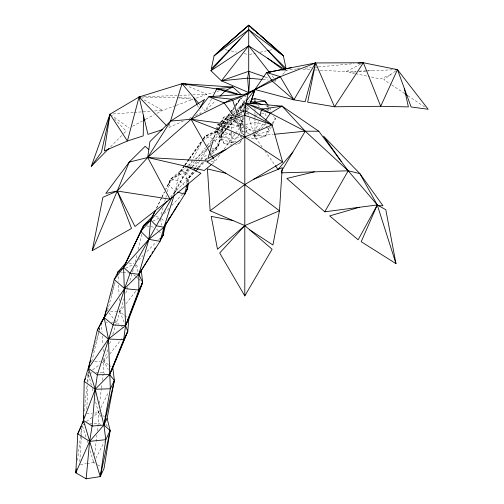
<?xml version="1.0" encoding="UTF-8"?>
<svg xmlns="http://www.w3.org/2000/svg" width="504" height="504" viewBox="0 0 504 504"><rect width="100%" height="100%" fill="white"/><g stroke="black" fill="none" stroke-linecap="round" stroke-linejoin="round"><path stroke-width="0.38" stroke-dasharray="2.52 1.89" d="M86.808 409.053L87.74 385.598M87.866 382.473L88.294 371.731M104.561 373.477L103.333 372.607L103.692 358.338M79.802 461.563L81.314 437.258M81.365 436.47L82.045 425.496M187.898 182.007L188.093 178.939L189.466 176.186L194.235 171.108M84.388 411.1L87.06 384.728M87.375 381.629L88.672 371.662M94.998 463.264L93.706 462.521L93.977 460.196M94.601 454.778L96.844 435.424M97.379 430.781L98.274 423.039L98.916 408.864M220.292 131.393L218.642 145.165L216.544 149.411L210.105 156.101M99.572 403.465L101.361 388.804M101.455 388.036L101.921 384.18M102.394 380.318L103.144 374.151M77.446 460.423L81.591 428.595M244.32 106.609L244.61 104.416M188.515 182.171L189.466 176.186L185.718 172.003L180.608 170.572L170.837 178.895L168.267 184.054L175.285 191.64L176.765 192.018M187.45 181.963L188.093 178.939L193.574 170.478M235.557 133.302L240.906 125.931L242.771 117.558M135.11 262.313L137.05 254.029M138.102 249.505L141.8 233.686M91.703 361.639L99.149 331.096M99.338 330.328L99.893 328.041M133.207 269.684L129.61 281.446M262.156 147.105L254.426 136.238L255.219 133.264M255.415 132.514L258.394 121.357M107.491 310.987L115.195 282.404M161.242 214.483L163.283 206.911M164.713 201.613L166.345 195.552M167.366 191.766L170.837 178.895L179.235 173.332L185.604 167.656M93.24 351.112L98.878 330.908M99.086 330.164L99.716 327.915M212.625 142.059L216.008 130.108M216.222 129.358L217.489 124.879L219.92 122.926M112.783 334.246L124.116 298.381M223.259 128.627L220.935 136.458L224.104 143.47L231.764 145.297L231.764 115.107L224.104 116.934L219.901 123.398M223.474 127.915L224.104 125.779L225.131 124.702M243.426 117.413L240.528 127.153L244.459 135.834M239.633 133.913L242.594 123.946L239.425 116.934L243.974 124.078M265.627 123.215L265.18 124.709L261.418 128.684M110.767 295.898L115.082 281.629M169.627 123.971L168.481 127.701L183.38 120.992M174.819 193.127L179.235 173.332L180.608 170.572L184.237 165.476M125.786 293.227L127.701 287.337M107.736 349.675L103.893 361.431L102.01 362.83M109.658 343.797L110.861 340.124M216.896 129.578L220.935 123.946L224.104 116.934L231.764 117.697L235.595 117.319M240.377 141.366L239.425 143.47L235.595 144.383M269.413 127.153L265.18 136.502L254.967 138.947L247.678 137.201M156.568 208.102L161.727 197.492M161.979 197.096L164.48 191.835M86.89 375.871L88.238 373.092L91.375 385.289M156.517 208.246L161.627 197.763M161.967 197.064L164.354 192.169M217.419 130.259L208.744 147.036L200.737 159.409M203.622 139.198L205.122 136.168L216.273 130.467M99.483 410.615L98.444 412.719L94.04 415.951M100.869 407.812L108.492 392.377M216.796 129.522L219.555 124.078M235.954 116.04L234.549 118.818L236.685 115.838M237.712 112.575L240.528 107.024L244.761 101.128L239.671 111.668M245.7 132.924L247.08 130.202L245.7 127.48M271.524 126.447L269.413 130.605L265.18 136.502L254.967 135.488L249.864 135.998M272.929 123.669L275.392 118.818L274.34 116.733M87.028 463.554L93.706 462.521L94.418 461.129M95.848 458.344L104.41 441.655M211.567 98.904L205.191 111.176L202.173 107.591M187.589 168.556L172.878 194.972M189.076 165.797L202.136 141.681M203.629 138.921L205.122 136.168L216.922 131.267L218.314 129.37M173.773 194.374L182.983 177.515L189.548 169.747M220.802 129.963L221.634 128.646M222.056 127.985L224.135 124.683M224.551 124.022L230.801 114.118M231.216 113.457L234.549 108.171M234.965 107.51L240.799 98.267M195.678 167.221L200.315 160.058M249.171 118.081L254.426 136.238L256.643 133.037M258.854 129.843L263.731 122.806M184.596 165.64L179.235 173.332L168.267 184.054M185.037 165.003L189.057 159.232M189.504 158.596L202.892 139.369L189.233 158.47M203.339 138.732L205.122 136.168L218.931 131.153M184.691 164.839L188.779 159.107M203.307 138.713L205.122 136.168L212.921 138.543L218.642 145.165L209.689 155.068M217.835 129.994L230.152 112.808M230.605 112.172L233.799 107.717M235.62 105.172L240.641 98.173M243.911 125.893L240.528 130.605L244.761 136.502M245.738 132.079L247.08 130.202L245.738 128.325M241.687 140.307L239.425 143.47L237.894 143.312M267.296 109.973L268.985 107.617M271.977 123.581L275.392 118.818L273.256 115.838M184.729 165.734L179.235 173.332L182.983 177.515L188.093 178.939L194.538 172.255M185.182 165.098L189.302 159.403M189.762 158.773L203.024 140.414L216.922 131.267L218.931 133.642L221.653 134.518L226.97 128.892M219.612 155.257L215.082 161.494L212.083 164.002M224.148 149.014L233.207 136.534L227.613 133.377M235.11 133.913L233.768 135.759L221.036 130.845M218.585 128.488L221.798 124.066M222.258 123.43L230.063 112.688M230.523 112.058L233.736 107.629M235.576 105.103L240.629 98.154M230.914 121.892L221.653 134.518L213.797 142.141M237.39 113.053L244.799 102.948L241.107 98.412L242.43 97.562M218.78 128.734L222.503 123.682M222.97 123.052L229.944 113.576M231.802 111.044L233.667 108.517M235.526 105.991L241.107 98.412M206.835 144.831L208.744 147.036L210.596 144.604M212.915 141.555L229.074 121.609M110.571 311.151L119.813 311.636L124.097 306.161M125.994 303.729L136.93 289.75M107.793 356.517L103.893 361.431L100.844 361.488M109.74 354.06L121.93 338.701M188.194 168.96L185.718 172.003L170.837 178.895L165.722 189.378L170.837 178.895L180.426 181.314L183.941 185.107M190.172 166.528L195.615 159.837M196.106 159.226L205.506 147.672M207.484 145.234L212.921 138.543L219.322 131.758M220.878 130.019L221.867 128.81M223.839 126.397L226.302 123.373M226.794 122.768L233.194 114.912M233.692 114.307L245.517 99.805M231.103 119.202L235.16 114.383M237.699 111.378L244.799 102.948L236.912 109.286M192.074 166.755L197.631 160.184M198.135 159.585L207.736 148.233M170.68 196.982L175.285 191.64L188.093 178.939L194.412 171.952M226.926 128.696L221.653 134.518L216.544 149.411L212.291 148.119M227.455 128.117L234.31 120.55M237.995 116.474L240.106 114.15M198.626 167.297L204.422 160.889M204.945 160.31L207.056 157.979M226.661 128.4L222.396 133.006L221.653 134.518L218.642 145.165L209.62 154.753M227.197 127.827L234.121 120.343M237.857 116.317L239.986 114.011M197.423 167.725L202.728 162.086M204.844 159.831L207.497 157.009M227.499 128.331L235.469 119.895M239.192 115.958L241.851 113.148M246.097 108.65L247.691 106.961M164.209 213.507L169.073 208.36M171.776 205.5L183.128 193.479M183.664 192.906L184.748 191.759M225.641 124.16L228.703 120.928M229.213 120.393L231.764 117.697L235.374 118.919M246.91 110.653L249.593 107.812M239.425 134.625L231.764 142.708L224.104 143.47L220.935 139.047L216.449 130.202L220.935 136.458L231.764 139.047L241.876 136.628M258.193 132.086L254.967 135.488L252.806 134.757M198.828 167.801L205.808 160.555M206.344 160.001L207.415 158.886M206.281 110.067L215.554 100.649M218.018 130.152L223.48 124.601M224.028 124.047L232.224 115.718M232.772 115.164L235.507 112.386M236.055 111.831L244.799 102.948M110.609 146.758L123.304 133.919M123.858 133.358L126.063 131.128L113.198 117.577M138.638 259.913L143.073 255.446M146.954 251.54L156.372 242.046M158.59 239.816L160.247 238.14M208.744 147.036L210.426 145.404M282.75 74.353L285.548 71.662L284.313 70.743M220.96 130.095L223.808 127.436M224.381 126.907L230.082 121.59M235.211 116.808L236.351 115.744M240.912 111.491L242.626 109.897L240.528 107.024L244.138 105.802M246.047 106.709L247.187 105.645M187.916 165.596L192.547 161.469M194.859 159.409L207.585 148.069M188.767 169.514L185.718 172.003L186.902 183.525M192.427 166.534L200.353 160.077M200.964 159.579L207.667 154.111M211.321 151.131L218.642 145.165L222.396 133.006L220.387 130.624M220.525 122.441L232.054 113.186M232.665 112.694L236.307 109.771M92.623 369.829L99.508 364.701M86.493 421.483L93.41 416.411M395.609 71.007L383.821 79.651L390.997 84.445M132.59 126.208L142.33 121.055M145.807 119.215L154.155 114.799M156.939 113.324L162.502 110.382L175.531 105.645M221.086 126.472L217.489 124.879L218.875 124.148M222.327 122.321L233.383 116.481M320.191 70.239L346.034 71.625L360.593 64.172M125.698 268.178L133.365 264.493M152.775 221.13L159.73 217.841M189.057 118.44L191.186 117.482M195.445 115.567L201.121 113.009L199.754 110.181M274.586 81.427L276.028 80.804L274.478 80.653M390.644 74.649L380.4 78.926L368.361 76.369M176.255 105.38L192.9 99.332L177.446 97.763L192.276 98.066M196.176 98.141L206.76 94.298L213.349 92.465M217.489 124.879L219.706 124.104M223.398 122.819L228.564 121.017M220.935 121.357L231.764 117.697M236.099 141.246L231.764 142.708L220.935 139.047L224.104 134.625L231.764 132.791L234.064 133.34M297.429 68.746L300.34 67.813M217.01 91.451L219.939 90.638M242.808 109.935L240.528 110.477L241.196 112.726M246.607 109.022L249.65 108.297M254.967 115.359L257.884 114.666M261.532 113.791L265.18 112.921L266.515 117.413M225.269 122.913L231.764 121.357L242.594 123.946L243.942 125.824M245.486 124.538L254.967 122.27L265.18 124.709L267.296 127.657M259.529 129.515L254.967 130.605L245.851 128.425M249.48 54.438L255.566 53.159M260.127 52.202L266.219 50.923M269.262 50.287L273.067 49.486M80.35 464.587L86.285 463.667M281.213 70.799L296.705 68.972M82.864 424.633L85.176 424.393M89.8 423.914L98.274 423.039L100.907 424.702M254.426 136.238L273.187 134.379M305.229 68.179L311.428 67.599M315.309 67.24L317.633 67.019M318.408 66.95L354.06 63.617M86.619 413.74L91.791 413.293M94.746 413.041L98.444 412.719L100.302 413.929M355.666 71.889L349.543 72.368L354.81 73.49M358.735 71.65L365.627 71.114M366.389 71.051L371.75 70.636M113.123 113.961L133.503 112.487M134.285 112.43L151.528 111.176M154.665 110.949L162.502 110.382L141.763 98.519M143.753 96.8L178.756 95.407M179.537 95.376L189.649 94.979M192.761 94.853L206.76 94.298L184.855 84.899M346.034 71.625L356.164 71.234M359.283 71.114L367.076 70.812M367.857 70.787L392.799 69.823M89.743 373.042L92.012 372.973M95.785 372.853L103.333 372.607M94.752 361.589L100.082 361.5M141.435 97.033L176.665 97.751M105.96 322.1L107.484 322.157M111.29 322.295L112.814 322.352M113.576 322.377L116.626 322.491L118.975 324.349M302.967 69.313L310.798 69.735M314.71 69.943L319.41 70.195M211.163 161.267L215.082 161.494L213.923 159.453M247.678 101.417L249.133 101.562M234.064 142.934L231.764 142.708L224.104 134.625L222.201 128.218M262.899 79.487L268.304 80.029M121.023 272.179L122.516 272.336M123.266 272.412L128.501 272.96M128.898 263.088L134.026 263.731M227.669 124.16L240.906 125.931L238.568 118.61M146.702 225.931L154.123 227.254M155.837 216.6L159.661 217.363M225.2 49.663L227.48 50.135M231.273 50.935L236.578 52.051M244.169 53.645L247.962 54.445M355.566 73.647L367.605 76.211M266.37 109.752L269.413 110.477L270.264 111.668M246.217 113.268L249.864 114.143M234.826 115.838L237.894 116.569M245.089 128.243L240.528 127.153L234.971 119.41M265.803 105.802L269.413 107.024L268.563 105.846M236.099 119.158L242.594 121.357L239.425 125.779L231.764 127.613L224.104 125.779L223.203 124.52M249.19 133.535L240.528 130.605L234.902 119.511M264.953 76.942L268.645 78.233M244.616 96.377L246.053 96.881M97.581 464.751L100.806 466.616M102.778 415.542L104.637 416.751M285.226 69.861L286.53 70.724M391.646 84.88L404.038 93.158M407.95 95.773L425.565 107.535M110.622 114.654L129.112 128.048M108.354 364.669L103.893 361.431L108.385 369.583M108.99 365.135L111.535 366.988M121.325 326.214L124.261 328.539M119.713 309.292L119.813 311.636L124.028 315.057M124.633 315.542L127.04 317.495M133.97 274.869L135.702 276.381M136.282 276.891L138.014 278.41M138.594 278.914L140.326 280.432M135.834 264.789L139.054 267.687M156.498 228.974L158.13 230.567M158.672 231.097L161.387 233.755M161.444 218.541L164.506 221.621M257.657 104.977L259.27 106.678M245.832 125.849L251.748 132.086M253.896 134.354L254.967 135.488L269.413 130.605L267.719 128.249M234.316 120.393L239.425 125.779L242.172 135.034M199.149 104.007L200.157 105.204M249.329 99.653L250.255 100.794M108.933 312.808L114.219 319.467M114.704 320.072L116.626 322.491M272.192 75.89L274.107 78.347M236.382 119.713L240.906 125.931M240.332 135.885L242.141 138.411M264.883 150.935L274.888 165.003M100.945 416.537L98.444 412.719L95.105 399.766M105.953 424.173L108.039 427.348M210.439 153.323L211.598 155.371M269.76 107.717L271.524 111.189M197.366 105.223L198.387 107.346M267.296 105.802L267.901 107.138M268.204 107.806L269.413 110.477M135.368 265.255L138.392 272.418M119.813 311.636L124.835 324.034M237.403 114.95L238.335 117.879M82.549 426.195L86.19 438.058M87.104 441.019L87.557 442.506M90.065 450.658L93.706 462.521M241.416 113.476L242.311 116.468M242.531 117.218L243.867 121.716M220.935 123.946L221.993 127.506M247.861 113.545L248.302 115.057M92.163 388.332L93.145 392.144M160.65 219.064L161.551 225.269M101.436 322.705L102.022 331.997M102.268 335.872L102.81 344.396M103.106 349.039L103.301 352.139M118.245 276.545L118.453 281.226M118.629 285.125L119.045 294.481M119.221 298.381L119.36 301.499M254.967 108.36L254.967 111.472M254.967 112.253L254.967 114.647M254.967 115.41L254.967 117.697M254.967 118.459L254.967 138.947"/><path stroke-width="0.76" d="M143.514 115.668L143.231 135.878L127.411 141L104.334 150.935L109.985 114.194L139.085 96.988L182.032 83.689L232.842 87.053L241.334 94.613M82.543 423.278L83.444 420.412L84.193 381.421L90.525 360.839M88.351 370.364L88.439 368.323L97.303 330.208L105.204 315.094M141.196 269.621L142.638 282.454L128.848 318.963L127.783 331.33L112.814 367.907L114.383 380.444L107.113 418.364L110.124 430.529L104.032 468.474L100.252 476.62L86.153 478.8L75.827 472.84L77.755 433.881L83.444 420.412L95.243 389.258L97.36 374.8L124.627 288.597L130.045 273.231L172.255 197.102M187.797 183.538L187.45 188.899L184.88 194.065L163.976 227.285L160.033 241.328L138.839 274.327L124.627 288.597L104.183 317.678L101.386 321.93L100.756 324.173M86.153 478.8L89.605 441.372L92.112 426.056L95.243 389.258L88.439 368.323L89.088 366.988M85.541 378.643L84.193 381.421L95.243 389.258L103.937 425.036L110.124 430.529L100.252 476.62L83.444 420.412L83.916 415.756M76.457 471.486L75.827 472.84L76.331 468.959M244.226 107.346L243.747 111.006L244.799 115.347L244.799 295.917L219.694 253.008L244.799 225.584L279.462 210.785L282.24 167.668L253.613 179.311M100.252 476.62L105.783 439.696L103.937 425.036L110.338 388.773L108.461 339.047L104.183 317.678L114.225 279.493L118.031 271.87L125.968 262.723L143.734 225.401L152.775 215.996L150.715 220.122L140.748 231.38L123.606 267.429L114.225 279.493L124.627 288.597L138.833 290.077L142.638 282.454L138.839 274.327L148.9 239.343L150.715 220.122L155.534 210.225M260.568 35.69L282.303 54.854L276.028 48.863L248.718 25.2L248.718 71.278L247.666 78.164L248.718 92.566L255.906 89.473M188.395 182.914L187.45 188.899L186.234 190.884L187.45 188.899L187.211 186.593M148.819 149.549L145.177 146.299L129.226 162.105L117.23 191.022L131.531 228.451L92.213 250.683L102.885 197.303L117.23 191.022L147.703 157.506L191.073 119.278L208.814 96.73L248.037 93.958L244.982 107.661M186.808 184.993L184.88 194.065L177.502 192.2M109.985 114.194L101.462 152.17L91.287 166.288L109.985 114.194L127.411 141L139.085 96.988L140.641 96.925M143.205 227.657L143.734 225.401L150.715 220.122L167.095 201.134M229.301 120.758L244.799 115.347L245.851 111.006L245.183 105.878M166.037 223.159L163.019 235.349L160.033 241.328L148.9 239.343L140.748 231.38L143.734 225.401L145.127 224.74M259.982 115.403L261.374 110.2L262.433 109.04L282.07 106.136L318.786 131.223L348.182 170.787L377.282 204.945L385.799 209.689L395.974 263.649L361.198 241.712L377.282 204.945L359.856 173.609L323.587 136.181L341.328 161.564M117.426 274.126L118.031 271.87L123.606 267.429L148.9 239.343L163.976 227.285L172.878 212.726M212.625 142.059L207.969 158.495L225.893 149.493M107.132 307.919L104.183 317.678L97.303 330.208L108.461 339.047L123.7 339.608L127.783 331.33L125.54 325.653L123.606 267.429L143.734 225.401M117.35 274.119L118.031 271.87L119.429 271.196M250.501 103.32L254.967 89.51L266.584 72.519L315.611 62.95L363.365 62.748L397.473 69.647L428.173 109.28L411.125 106.961L397.473 69.647L395.136 69.735M170.314 121.729L182.032 83.689L183.588 83.878M174.346 194.613L163.976 227.285L163.019 235.349L160.971 238.65M250.312 103.263L254.967 89.51L271.291 80.199L315.611 62.95L334.517 106.785L380.696 106.287L408.379 106.898L404.303 88.301M82.662 423.341L83.507 421.281M92.213 250.683L117.23 191.022L169.955 199.162L200.951 173.294L185.724 166.244M127.783 331.33L109.544 374.592L95.243 389.258L110.338 388.773L114.383 380.444L109.544 374.592L97.36 374.8L88.439 368.323L108.461 339.047L125.54 325.653L128.848 318.963M75.827 472.84L89.605 441.372L103.937 425.036L107.113 418.364M397.473 69.647L380.696 106.287L363.365 62.748L357.935 63.258M81.427 426.119L77.755 433.881L89.605 441.372L105.783 439.696L110.124 430.529M155.49 210.338L150.715 220.122L156.328 225.767L163.976 227.285L165.35 224.532M112.814 367.907L109.544 374.592L123.7 339.608L125.54 325.653L138.833 290.077L138.839 274.327L140.188 271.637M105.172 315.674L104.183 317.678L113.211 325.004L125.54 325.653L142.638 282.454L141.687 283.67M113.69 381.849L114.383 380.444L103.937 425.036L92.112 426.056L83.444 420.412M125.968 262.723L123.606 267.429L130.045 273.231L138.839 274.327L148.68 258.47M212.984 96.176L216.884 88.679L232.842 87.053L225.893 90.298L219.92 96.214M199.943 108.007L204.58 99.433L170.648 121.073L149.934 141.586L147.703 157.506L169.955 199.162L134.977 226.504L117.23 191.022L105.796 193.416L129.226 162.105L147.703 157.506L208.032 161.078M314.345 171.839L286.833 178.46L324.759 211.806L377.282 204.945L358.149 239.791L329.654 215.907L359.327 207.289M324.759 211.806L348.182 170.787L359.856 173.609L382.933 205.701L378.75 205.764M244.799 295.917L272.11 249.247L244.799 225.584L210.137 210.785L207.44 168.941L225.893 173.269M244.547 94.607L254.967 89.51L293.889 99.823L315.611 62.95L313.425 63.643M281.301 171.549L305.235 131.204L318.786 131.223M173.691 211.403L176.929 206.111M177.736 204.788L178.952 202.797M149.499 257.147L150.727 255.169M151.956 253.184L153.185 251.2M154.413 249.222L155.232 247.899M168.097 219.864L169.331 217.886M160.921 238.644L163.019 235.349L161.91 236.464M193.996 169.823L195.256 167.87M363.365 62.748L334.517 106.785L307.654 102.186L315.611 62.95L305.115 101.751L293.889 99.823L272.336 81.245L266.584 72.519L280.237 76.646L293.889 99.823M265.507 120.248L270.383 113.217L282.07 106.136L305.235 131.204L348.182 170.787L281.289 172.872M221.426 152.756L223.241 150.261M246.185 101.121L254.967 89.51L272.336 81.245L280.237 76.646M267.624 50.198L286.077 68.601L283.38 55.881L248.718 29.679L210.905 70.724L221.407 80.804L248.718 45.788L284.571 69.432M190.556 168.55L191.57 167.353M292.868 152.05L278.069 169.476L275.341 165.64M251.175 101.928L250.034 102.986M253.355 103.843L254.967 102.142L265.18 101.128L268.141 105.254M253.903 90.638L254.967 89.51L247.048 94.595M239.904 39.243L211.277 68.985L214.055 55.881L220.594 49.638L243.999 29.289M195.609 171.139L198.292 168.355M91.287 166.288L108.952 148.428M186.178 167.145L187.337 166.112M221.407 48.863L248.718 25.2L283.38 55.881M244.799 225.584L217.489 249.247L211.214 216.418L232.949 220.525M211.485 164.499L204.29 170.503L147.703 157.506L170.648 121.073L191.073 119.278L226.888 124.06M210.137 210.785L244.799 184.584L282.612 161.96L272.11 124.879L245.404 103.44M210.905 70.724L248.718 45.788L269.319 72.204M143.722 120.317L145.114 119.58M235.456 115.385L243.747 111.006L245.851 111.006L272.11 124.879L244.799 137.025L206.987 161.96L244.799 184.584L279.462 210.785L272.922 245.001L249.518 229.673M237.17 114.219L232.728 100.309L231.493 99.187L208.814 96.73L224.173 102.923L231.493 99.187L248.037 93.958L232.728 100.309L224.173 102.923L191.073 119.278L210.048 152.643M248.718 71.278L249.77 78.164L248.718 92.566L221.407 80.804L248.718 71.278L264.216 76.684M250.639 103.603L254.967 102.142L262.187 104.58M162.609 129.597L147.943 134.347L139.085 96.988L140.648 97.02M231.399 87.457L232.842 87.053M252.05 99.383L254.967 98.69L265.18 101.128L266.087 103.131M291.098 67.731L268.827 72.255L270.377 72.072M221.407 80.804L247.666 78.164L262.124 79.405M274.749 134.222L305.235 131.204L262.433 109.04L245.536 103.207L261.374 110.2L270.383 113.217M245.574 103.018L282.07 106.136M250.595 101.707L254.967 102.142L256.58 103.843M185.138 84.067L188.25 84.452M240.301 94.928L225.893 90.298L182.032 83.689L198.645 103.408M228.236 50.299L229.755 50.614M238.789 94.708L224.828 91.224L216.884 88.679M244.799 115.347L272.11 124.879M191.073 119.278L220.305 130.561M221.804 126.794L244.799 137.025L282.612 161.96M404.693 93.593L407.301 95.338M267.624 58.256L283.078 69.817M250.393 26.806L248.718 25.2L214.055 55.881L248.718 29.679L285.478 69.584M251.509 27.878L254.299 30.561M256.53 32.703L257.645 33.781M139.085 96.988L166.301 125.427M224.173 102.923L234.574 117.224M211.982 156.051L213.532 158.773M193.612 97.43L197.026 104.511M377.282 204.945L395.974 263.649M254.967 98.69L254.967 103.698"/></g></svg>
